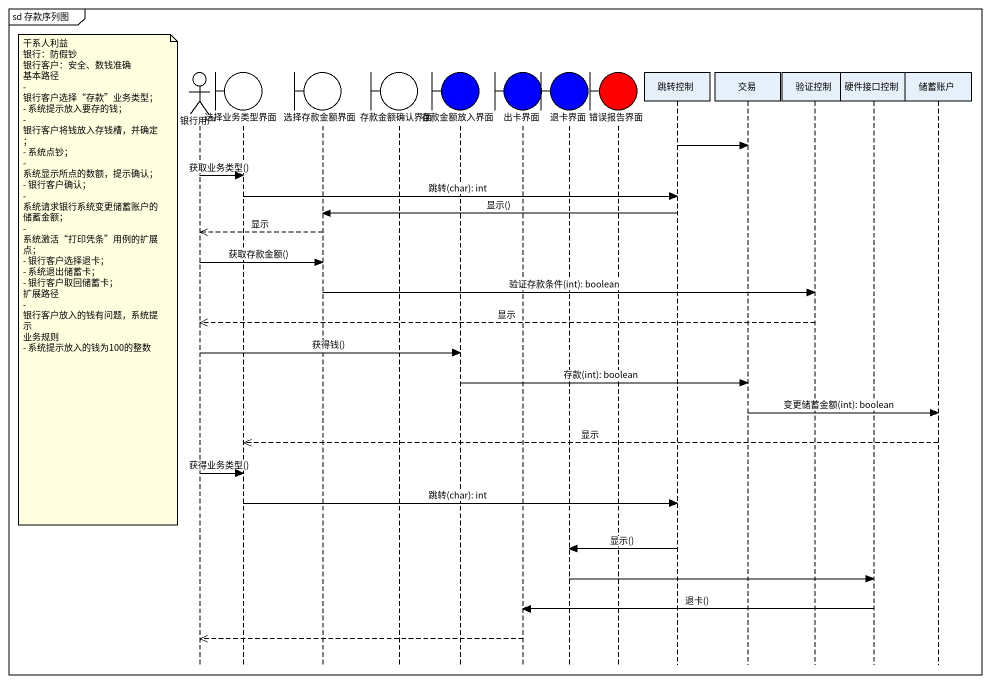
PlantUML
@startuml
mainframe sd 存款序列图
hide footbox
actor 银行用户
boundary 选择业务类型界面
boundary 选择存款金额界面
boundary 存款金额确认界面
boundary 存款金额放入界面 #0000FF
boundary 出卡界面 #0000FF
boundary 退卡界面 #0000FF
boundary 错误报告界面 #FF0000
participant 跳转控制
participant 交易
participant 验证控制
participant 硬件接口控制
participant 储蓄账户

跳转控制 -> 交易
银行用户 -> 选择业务类型界面 : 获取业务类型()
选择业务类型界面 -> 跳转控制 : 跳转(char): int
跳转控制 -> 选择存款金额界面 : 显示()
选择存款金额界面 -->> 银行用户 : 显示
银行用户 -> 选择存款金额界面 : 获取存款金额()
note left of 银行用户
  干系人利益
  银行：防假钞
  银行客户：安全、数钱准确
  基本路径
  - 银行客户选择“存款”业务类型；
  - 系统提示放入要存的钱；
  - 银行客户将钱放入存钱槽，并确定；
  - 系统点钞；
  - 系统显示所点的数额，提示确认；
  - 银行客户确认；
  - 系统请求银行系统变更储蓄账户的储蓄金额；
  - 系统激活“打印凭条”用例的扩展点；
  - 银行客户选择退卡；
  - 系统退出储蓄卡；
  - 银行客户取回储蓄卡；
  扩展路径
  - 银行客户放入的钱有问题，系统提示
  业务规则
  - 系统提示放入的钱为100的整数
end note
选择存款金额界面 -> 验证控制 : 验证存款条件(int): boolean
验证控制 -->> 银行用户 : 显示
银行用户 -> 存款金额放入界面 : 获得钱()
存款金额放入界面 -> 交易 : 存款(int): boolean
交易 -> 储蓄账户 : 变更储蓄金额(int): boolean
储蓄账户 -->> 选择业务类型界面 : 显示
银行用户 -> 选择业务类型界面 : 获得业务类型()
选择业务类型界面 -> 跳转控制 : 跳转(char): int
跳转控制 -> 退卡界面 : 显示()
退卡界面 -> 硬件接口控制
硬件接口控制 -> 出卡界面 : 退卡()
出卡界面 -->> 银行用户
@enduml
